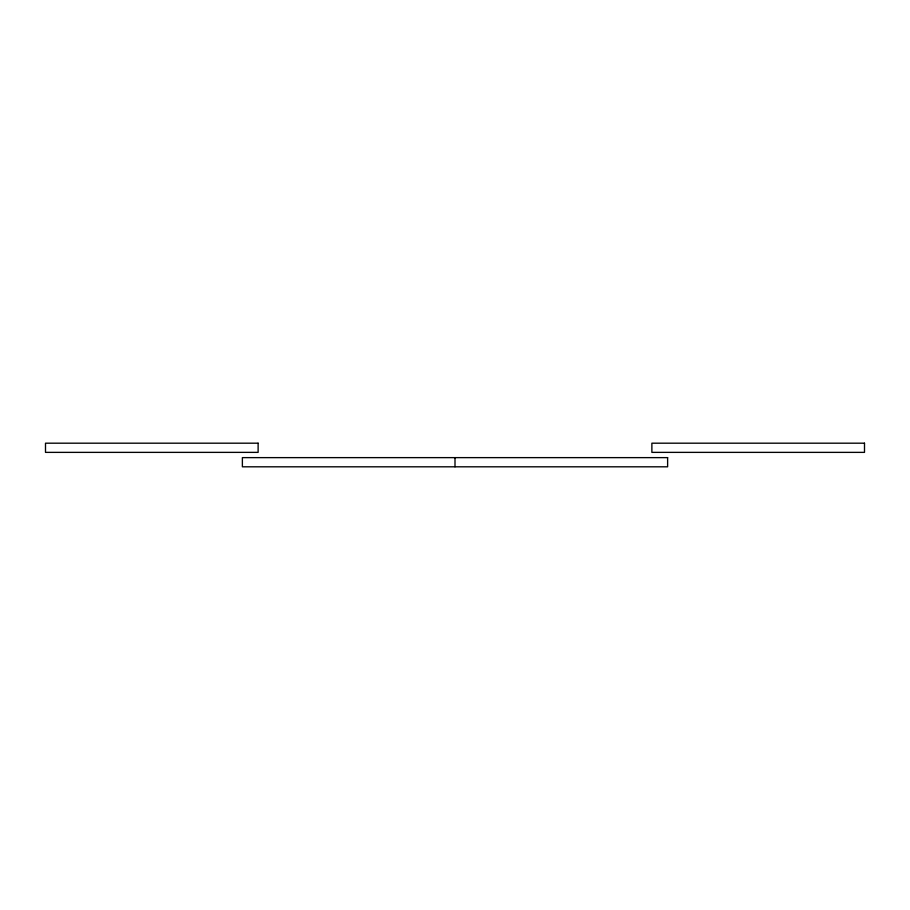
<?xml version="1.0" encoding="UTF-8"?>
<svg xmlns="http://www.w3.org/2000/svg" width="910" height="910" viewBox="0 0 910 910"><rect width="100%" height="100%" fill="white"/><g stroke="black" fill="none" stroke-linecap="round" stroke-linejoin="round"><path stroke-width="1.36" d="M455 457.628L455 466.807M258.121 443.193L45.5 443.193L45.5 452.372L258.121 452.372L258.121 443.193M864.5 443.193L651.879 443.193L651.879 452.372L864.5 452.372L864.5 443.193M667.621 457.628L242.379 457.628L242.379 466.807L667.621 466.807L667.621 457.628"/></g></svg>
